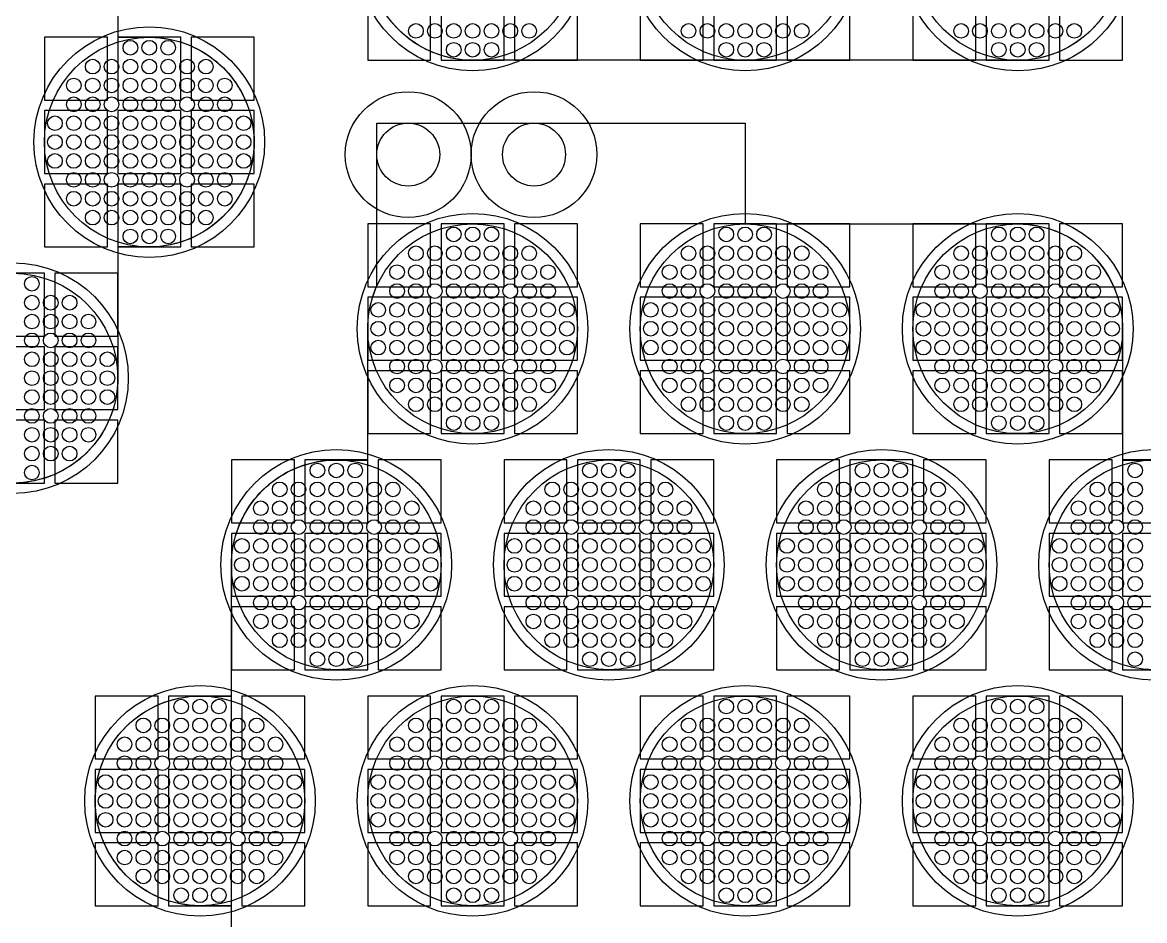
# Model space of a CAD drawing. Extents: x -49 to 54, y -38 to 38.
# Drawn here: x 31.93 to 37.28, y -24.13 to -19.85 of the extents above; entities that cross this region are included whole.
import ezdxf

# ---------------------------------------------------------------- set-up
doc = ezdxf.new("R2010")
doc.units = 0
for name, color, linetype in [('ADHESIVE_VIA_OPENINGS', 30, 'CONTINUOUS'), ('BACK_LAYER', 5, 'CONTINUOUS'), ('COND_LAYER_LOWER_ELECTRODE', 6, 'CONTINUOUS'), ('CONDUCTIVE_LAYER_BACK_LAYER', 2, 'CONTINUOUS'), ('EMITTER', 3, 'CONTINUOUS'), ('LOWER_ELECTRODE', 1, 'CONTINUOUS'), ('SUBSTRATE_VIA', 4, 'CONTINUOUS')]:
    doc.layers.add(name, color=color, linetype=linetype)

msp = doc.modelspace()

# ---------------------------------------------------------------- linework, layer by layer
at = {"layer": 'ADHESIVE_VIA_OPENINGS'}
for centre in [(33.7652, -20.4819), (34.3652, -20.4819)]:
    msp.add_circle(centre, 0.3, dxfattribs=at)
at = {"layer": 'BACK_LAYER'}
for points in [[(33.5721, -20.0319), (33.8721, -20.0319), (33.8721, -19.7319), (33.5721, -19.7319)], [(33.9221, -20.0319), (34.2221, -20.0319), (34.2221, -19.7319), (33.9221, -19.7319)], [(34.2721, -20.0319), (34.5721, -20.0319), (34.5721, -19.7319), (34.2721, -19.7319)], [(34.8721, -20.0319), (35.1721, -20.0319), (35.1721, -19.7319), (34.8721, -19.7319)], [(35.2221, -20.0319), (35.5221, -20.0319), (35.5221, -19.7319), (35.2221, -19.7319)], [(35.5721, -20.0319), (35.8721, -20.0319), (35.8721, -19.7319), (35.5721, -19.7319)], [(36.1721, -20.0319), (36.4721, -20.0319), (36.4721, -19.7319), (36.1721, -19.7319)], [(36.5221, -20.0319), (36.8221, -20.0319), (36.8221, -19.7319), (36.5221, -19.7319)], [(36.8721, -20.0319), (37.1721, -20.0319), (37.1721, -19.7319), (36.8721, -19.7319)], [(32.0302, -20.2221), (32.3302, -20.2221), (32.3302, -19.9221), (32.0302, -19.9221)], [(32.3802, -20.2221), (32.6802, -20.2221), (32.6802, -19.9221), (32.3802, -19.9221)], [(32.7302, -20.2221), (33.0302, -20.2221), (33.0302, -19.9221), (32.7302, -19.9221)], [(32.0302, -20.5721), (32.3302, -20.5721), (32.3302, -20.2721), (32.0302, -20.2721)], [(32.3802, -20.5721), (32.6802, -20.5721), (32.6802, -20.2721), (32.3802, -20.2721)], [(32.7302, -20.5721), (33.0302, -20.5721), (33.0302, -20.2721), (32.7302, -20.2721)], [(32.0302, -20.9221), (32.3302, -20.9221), (32.3302, -20.6221), (32.0302, -20.6221)], [(32.3802, -20.9221), (32.6802, -20.9221), (32.6802, -20.6221), (32.3802, -20.6221)], [(32.7302, -20.9221), (33.0302, -20.9221), (33.0302, -20.6221), (32.7302, -20.6221)], [(33.5721, -21.1123), (33.8721, -21.1123), (33.8721, -20.8123), (33.5721, -20.8123)], [(33.9221, -21.1123), (34.2221, -21.1123), (34.2221, -20.8123), (33.9221, -20.8123)], [(34.2721, -21.1123), (34.5721, -21.1123), (34.5721, -20.8123), (34.2721, -20.8123)], [(34.8721, -21.1123), (35.1721, -21.1123), (35.1721, -20.8123), (34.8721, -20.8123)], [(35.2221, -21.1123), (35.5221, -21.1123), (35.5221, -20.8123), (35.2221, -20.8123)], [(35.5721, -21.1123), (35.8721, -21.1123), (35.8721, -20.8123), (35.5721, -20.8123)], [(36.1721, -21.1123), (36.4721, -21.1123), (36.4721, -20.8123), (36.1721, -20.8123)], [(36.5221, -21.1123), (36.8221, -21.1123), (36.8221, -20.8123), (36.5221, -20.8123)], [(36.8721, -21.1123), (37.1721, -21.1123), (37.1721, -20.8123), (36.8721, -20.8123)], [(31.7302, -21.3479), (32.0302, -21.3479), (32.0302, -21.0479), (31.7302, -21.0479)], [(32.0802, -21.3479), (32.3802, -21.3479), (32.3802, -21.0479), (32.0802, -21.0479)], [(33.5721, -21.4623), (33.8721, -21.4623), (33.8721, -21.1623), (33.5721, -21.1623)], [(33.9221, -21.4623), (34.2221, -21.4623), (34.2221, -21.1623), (33.9221, -21.1623)], [(34.2721, -21.4623), (34.5721, -21.4623), (34.5721, -21.1623), (34.2721, -21.1623)], [(34.8721, -21.4623), (35.1721, -21.4623), (35.1721, -21.1623), (34.8721, -21.1623)], [(35.2221, -21.4623), (35.5221, -21.4623), (35.5221, -21.1623), (35.2221, -21.1623)], [(35.5721, -21.4623), (35.8721, -21.4623), (35.8721, -21.1623), (35.5721, -21.1623)], [(36.1721, -21.4623), (36.4721, -21.4623), (36.4721, -21.1623), (36.1721, -21.1623)], [(36.5221, -21.4623), (36.8221, -21.4623), (36.8221, -21.1623), (36.5221, -21.1623)], [(36.8721, -21.4623), (37.1721, -21.4623), (37.1721, -21.1623), (36.8721, -21.1623)], [(31.7302, -21.6979), (32.0302, -21.6979), (32.0302, -21.3979), (31.7302, -21.3979)], [(32.0802, -21.6979), (32.3802, -21.6979), (32.3802, -21.3979), (32.0802, -21.3979)], [(33.5721, -21.8123), (33.8721, -21.8123), (33.8721, -21.5123), (33.5721, -21.5123)], [(33.9221, -21.8123), (34.2221, -21.8123), (34.2221, -21.5123), (33.9221, -21.5123)], [(34.2721, -21.8123), (34.5721, -21.8123), (34.5721, -21.5123), (34.2721, -21.5123)], [(34.8721, -21.8123), (35.1721, -21.8123), (35.1721, -21.5123), (34.8721, -21.5123)], [(35.2221, -21.8123), (35.5221, -21.8123), (35.5221, -21.5123), (35.2221, -21.5123)], [(35.5721, -21.8123), (35.8721, -21.8123), (35.8721, -21.5123), (35.5721, -21.5123)], [(36.1721, -21.8123), (36.4721, -21.8123), (36.4721, -21.5123), (36.1721, -21.5123)], [(36.5221, -21.8123), (36.8221, -21.8123), (36.8221, -21.5123), (36.5221, -21.5123)], [(36.8721, -21.8123), (37.1721, -21.8123), (37.1721, -21.5123), (36.8721, -21.5123)], [(31.7302, -22.0479), (32.0302, -22.0479), (32.0302, -21.7479), (31.7302, -21.7479)], [(32.0802, -22.0479), (32.3802, -22.0479), (32.3802, -21.7479), (32.0802, -21.7479)], [(32.9221, -22.2381), (33.2221, -22.2381), (33.2221, -21.9381), (32.9221, -21.9381)], [(33.2721, -22.2381), (33.5721, -22.2381), (33.5721, -21.9381), (33.2721, -21.9381)], [(33.6221, -22.2381), (33.9221, -22.2381), (33.9221, -21.9381), (33.6221, -21.9381)], [(34.2221, -22.2381), (34.5221, -22.2381), (34.5221, -21.9381), (34.2221, -21.9381)], [(34.5721, -22.2381), (34.8721, -22.2381), (34.8721, -21.9381), (34.5721, -21.9381)], [(34.9221, -22.2381), (35.2221, -22.2381), (35.2221, -21.9381), (34.9221, -21.9381)], [(35.5221, -22.2381), (35.8221, -22.2381), (35.8221, -21.9381), (35.5221, -21.9381)], [(35.8721, -22.2381), (36.1721, -22.2381), (36.1721, -21.9381), (35.8721, -21.9381)], [(36.2221, -22.2381), (36.5221, -22.2381), (36.5221, -21.9381), (36.2221, -21.9381)], [(36.8221, -22.2381), (37.1221, -22.2381), (37.1221, -21.9381), (36.8221, -21.9381)], [(37.1721, -22.2381), (37.4721, -22.2381), (37.4721, -21.9381), (37.1721, -21.9381)], [(32.9221, -22.5881), (33.2221, -22.5881), (33.2221, -22.2881), (32.9221, -22.2881)], [(33.2721, -22.5881), (33.5721, -22.5881), (33.5721, -22.2881), (33.2721, -22.2881)], [(33.6221, -22.5881), (33.9221, -22.5881), (33.9221, -22.2881), (33.6221, -22.2881)], [(34.2221, -22.5881), (34.5221, -22.5881), (34.5221, -22.2881), (34.2221, -22.2881)], [(34.5721, -22.5881), (34.8721, -22.5881), (34.8721, -22.2881), (34.5721, -22.2881)], [(34.9221, -22.5881), (35.2221, -22.5881), (35.2221, -22.2881), (34.9221, -22.2881)], [(35.5221, -22.5881), (35.8221, -22.5881), (35.8221, -22.2881), (35.5221, -22.2881)], [(35.8721, -22.5881), (36.1721, -22.5881), (36.1721, -22.2881), (35.8721, -22.2881)], [(36.2221, -22.5881), (36.5221, -22.5881), (36.5221, -22.2881), (36.2221, -22.2881)], [(36.8221, -22.5881), (37.1221, -22.5881), (37.1221, -22.2881), (36.8221, -22.2881)], [(37.1721, -22.5881), (37.4721, -22.5881), (37.4721, -22.2881), (37.1721, -22.2881)], [(32.9221, -22.9381), (33.2221, -22.9381), (33.2221, -22.6381), (32.9221, -22.6381)], [(33.2721, -22.9381), (33.5721, -22.9381), (33.5721, -22.6381), (33.2721, -22.6381)], [(33.6221, -22.9381), (33.9221, -22.9381), (33.9221, -22.6381), (33.6221, -22.6381)], [(34.2221, -22.9381), (34.5221, -22.9381), (34.5221, -22.6381), (34.2221, -22.6381)], [(34.5721, -22.9381), (34.8721, -22.9381), (34.8721, -22.6381), (34.5721, -22.6381)], [(34.9221, -22.9381), (35.2221, -22.9381), (35.2221, -22.6381), (34.9221, -22.6381)], [(35.5221, -22.9381), (35.8221, -22.9381), (35.8221, -22.6381), (35.5221, -22.6381)], [(35.8721, -22.9381), (36.1721, -22.9381), (36.1721, -22.6381), (35.8721, -22.6381)], [(36.2221, -22.9381), (36.5221, -22.9381), (36.5221, -22.6381), (36.2221, -22.6381)], [(36.8221, -22.9381), (37.1221, -22.9381), (37.1221, -22.6381), (36.8221, -22.6381)], [(37.1721, -22.9381), (37.4721, -22.9381), (37.4721, -22.6381), (37.1721, -22.6381)], [(32.2721, -23.3639), (32.5721, -23.3639), (32.5721, -23.0639), (32.2721, -23.0639)], [(32.6221, -23.3639), (32.9221, -23.3639), (32.9221, -23.0639), (32.6221, -23.0639)], [(32.9721, -23.3639), (33.2721, -23.3639), (33.2721, -23.0639), (32.9721, -23.0639)], [(33.5721, -23.3639), (33.8721, -23.3639), (33.8721, -23.0639), (33.5721, -23.0639)], [(33.9221, -23.3639), (34.2221, -23.3639), (34.2221, -23.0639), (33.9221, -23.0639)], [(34.2721, -23.3639), (34.5721, -23.3639), (34.5721, -23.0639), (34.2721, -23.0639)], [(34.8721, -23.3639), (35.1721, -23.3639), (35.1721, -23.0639), (34.8721, -23.0639)], [(35.2221, -23.3639), (35.5221, -23.3639), (35.5221, -23.0639), (35.2221, -23.0639)], [(35.5721, -23.3639), (35.8721, -23.3639), (35.8721, -23.0639), (35.5721, -23.0639)], [(36.1721, -23.3639), (36.4721, -23.3639), (36.4721, -23.0639), (36.1721, -23.0639)], [(36.5221, -23.3639), (36.8221, -23.3639), (36.8221, -23.0639), (36.5221, -23.0639)], [(36.8721, -23.3639), (37.1721, -23.3639), (37.1721, -23.0639), (36.8721, -23.0639)], [(32.2721, -23.7139), (32.5721, -23.7139), (32.5721, -23.4139), (32.2721, -23.4139)], [(32.6221, -23.7139), (32.9221, -23.7139), (32.9221, -23.4139), (32.6221, -23.4139)], [(32.9721, -23.7139), (33.2721, -23.7139), (33.2721, -23.4139), (32.9721, -23.4139)], [(33.5721, -23.7139), (33.8721, -23.7139), (33.8721, -23.4139), (33.5721, -23.4139)], [(33.9221, -23.7139), (34.2221, -23.7139), (34.2221, -23.4139), (33.9221, -23.4139)], [(34.2721, -23.7139), (34.5721, -23.7139), (34.5721, -23.4139), (34.2721, -23.4139)], [(34.8721, -23.7139), (35.1721, -23.7139), (35.1721, -23.4139), (34.8721, -23.4139)], [(35.2221, -23.7139), (35.5221, -23.7139), (35.5221, -23.4139), (35.2221, -23.4139)], [(35.5721, -23.7139), (35.8721, -23.7139), (35.8721, -23.4139), (35.5721, -23.4139)], [(36.1721, -23.7139), (36.4721, -23.7139), (36.4721, -23.4139), (36.1721, -23.4139)], [(36.5221, -23.7139), (36.8221, -23.7139), (36.8221, -23.4139), (36.5221, -23.4139)], [(36.8721, -23.7139), (37.1721, -23.7139), (37.1721, -23.4139), (36.8721, -23.4139)], [(32.2721, -24.0639), (32.5721, -24.0639), (32.5721, -23.7639), (32.2721, -23.7639)], [(32.6221, -24.0639), (32.9221, -24.0639), (32.9221, -23.7639), (32.6221, -23.7639)], [(32.9721, -24.0639), (33.2721, -24.0639), (33.2721, -23.7639), (32.9721, -23.7639)], [(33.5721, -24.0639), (33.8721, -24.0639), (33.8721, -23.7639), (33.5721, -23.7639)], [(33.9221, -24.0639), (34.2221, -24.0639), (34.2221, -23.7639), (33.9221, -23.7639)], [(34.2721, -24.0639), (34.5721, -24.0639), (34.5721, -23.7639), (34.2721, -23.7639)], [(34.8721, -24.0639), (35.1721, -24.0639), (35.1721, -23.7639), (34.8721, -23.7639)], [(35.2221, -24.0639), (35.5221, -24.0639), (35.5221, -23.7639), (35.2221, -23.7639)], [(35.5721, -24.0639), (35.8721, -24.0639), (35.8721, -23.7639), (35.5721, -23.7639)], [(36.1721, -24.0639), (36.4721, -24.0639), (36.4721, -23.7639), (36.1721, -23.7639)], [(36.5221, -24.0639), (36.8221, -24.0639), (36.8221, -23.7639), (36.5221, -23.7639)], [(36.8721, -24.0639), (37.1721, -24.0639), (37.1721, -23.7639), (36.8721, -23.7639)]]:
    msp.add_lwpolyline(points, close=True, dxfattribs=at)
at = {"layer": 'COND_LAYER_LOWER_ELECTRODE'}
for centre in [(34.0721, -19.5319), (35.3721, -19.5319), (36.6721, -19.5319), (32.5302, -20.4221), (34.0721, -21.3123), (35.3721, -21.3123), (36.6721, -21.3123), (31.8802, -21.5479), (33.4221, -22.4381), (34.7221, -22.4381), (36.0221, -22.4381), (37.3221, -22.4381), (32.7721, -23.5639), (34.0721, -23.5639), (35.3721, -23.5639), (36.6721, -23.5639)]:
    msp.add_circle(centre, 0.55, dxfattribs=at)
at = {"layer": 'CONDUCTIVE_LAYER_BACK_LAYER'}
for points in [[(32.3802, -19.2962), (32.3802, -19.9222), (32.5402, -19.9222), (32.56, -19.923), (32.5798, -19.9245), (32.5996, -19.9269), (32.6192, -19.9301), (32.6387, -19.934), (32.658, -19.9387), (32.6771, -19.9442), (32.696, -19.9504), (32.7147, -19.9573), (32.733, -19.965), (32.751, -19.9735), (32.7687, -19.9826), (32.7859, -19.9924), (32.8028, -20.0029), (32.8193, -20.0141), (32.8353, -20.0259), (32.8508, -20.0383), (32.8658, -20.0514), (32.8802, -20.065), (32.8942, -20.0792), (32.9075, -20.094), (32.9203, -20.1092), (32.9324, -20.125), (32.9439, -20.1412), (32.9547, -20.1579), (32.9649, -20.175), (32.9744, -20.1924), (32.9831, -20.2103), (32.9912, -20.2284), (32.9985, -20.2469), (33.0051, -20.2657), (33.011, -20.2847), (33.0161, -20.3039), (33.0204, -20.3233), (33.0239, -20.3429), (33.0267, -20.3626), (33.0286, -20.3824), (33.0298, -20.4022), (33.0302, -20.4221), (33.0298, -20.442), (33.0286, -20.4618), (33.0267, -20.4816), (33.0239, -20.5013), (33.0204, -20.5208), (33.0161, -20.5403), (33.011, -20.5595), (33.0051, -20.5785), (32.9985, -20.5972), (32.9912, -20.6157), (32.9831, -20.6339), (32.9744, -20.6517), (32.9649, -20.6692), (32.9547, -20.6863), (32.9439, -20.703), (32.9324, -20.7192), (32.9203, -20.7349), (32.9075, -20.7502), (32.8942, -20.7649), (32.8802, -20.7791), (32.8658, -20.7928), (32.8508, -20.8058), (32.8353, -20.8183), (32.8193, -20.8301), (32.8028, -20.8412), (32.7859, -20.8517), (32.7687, -20.8616), (32.751, -20.8707), (32.733, -20.8791), (32.7147, -20.8868), (32.696, -20.8938), (32.6771, -20.9), (32.658, -20.9055), (32.6387, -20.9102), (32.6192, -20.9141), (32.5996, -20.9172), (32.5798, -20.9196), (32.56, -20.9212), (32.5402, -20.922), (32.3802, -20.922), (32.3802, -21.5479), (32.3798, -21.5678), (32.3786, -21.5876), (32.3767, -21.6074), (32.3739, -21.6271), (32.3704, -21.6467), (32.3661, -21.6661), (32.361, -21.6853), (32.3551, -21.7043), (32.3485, -21.7231), (32.3412, -21.7415), (32.3331, -21.7597), (32.3244, -21.7776), (32.3149, -21.795), (32.3047, -21.8121), (32.2939, -21.8288), (32.2824, -21.845), (32.2703, -21.8608), (32.2575, -21.876), (32.2442, -21.8908), (32.2302, -21.905), (32.2158, -21.9186), (32.2008, -21.9316), (32.1853, -21.9441), (32.1693, -21.9559), (32.1528, -21.9671), (32.1359, -21.9776), (32.1187, -21.9874), (32.101, -21.9965), (32.083, -22.005), (32.0647, -22.0127), (32.046, -22.0196), (32.0271, -22.0258), (32.008, -22.0313), (31.9887, -22.036), (31.9692, -22.0399), (31.9496, -22.0431), (31.9298, -22.0454), (31.91, -22.047)], [(37.0621, -19.8447), (37.0494, -19.86), (37.036, -19.8747), (37.0221, -19.8889), (37.0076, -19.9026), (36.9926, -19.9156), (36.9771, -19.9281), (36.9611, -19.9399), (36.9447, -19.951), (36.9278, -19.9615), (36.9105, -19.9714), (36.8929, -19.9805), (36.8748, -19.9889), (36.8565, -19.9966), (36.8379, -20.0036), (36.819, -20.0098), (36.7999, -20.0153), (36.7806, -20.02), (36.7611, -20.0239), (36.7414, -20.0271), (36.7217, -20.0294), (36.7019, -20.031), (36.682, -20.0318), (34.0621, -20.0318), (34.0423, -20.031), (34.0225, -20.0294), (34.0027, -20.0271), (33.9831, -20.0239), (33.9636, -20.02), (33.9443, -20.0153), (33.9252, -20.0098), (33.9063, -20.0036), (33.8876, -19.9966), (33.8693, -19.9889), (33.8513, -19.9805), (33.8336, -19.9714), (33.8164, -19.9615), (33.7995, -19.951), (33.783, -19.9399), (33.767, -19.9281), (33.7515, -19.9156), (33.7365, -19.9026), (33.7221, -19.8889), (33.7081, -19.8747), (33.6948, -19.86), (33.6821, -19.8447)], [(32.9221, -24.6898), (32.9221, -24.0638), (32.7621, -24.0638), (32.7423, -24.063), (32.7225, -24.0615), (32.7027, -24.0591), (32.6831, -24.056), (32.6636, -24.052), (32.6443, -24.0473), (32.6252, -24.0419), (32.6063, -24.0356), (32.5876, -24.0287), (32.5693, -24.021), (32.5513, -24.0126), (32.5336, -24.0034), (32.5164, -23.9936), (32.4995, -23.9831), (32.483, -23.9719), (32.467, -23.9601), (32.4515, -23.9477), (32.4365, -23.9346), (32.4221, -23.921), (32.4081, -23.9068), (32.3948, -23.8921), (32.3821, -23.8768), (32.3699, -23.861), (32.3584, -23.8448), (32.3476, -23.8281), (32.3374, -23.8111), (32.3279, -23.7936), (32.3192, -23.7757), (32.3111, -23.7576), (32.3038, -23.7391), (32.2972, -23.7203), (32.2913, -23.7013), (32.2862, -23.6821), (32.2819, -23.6627), (32.2784, -23.6431), (32.2756, -23.6234), (32.2737, -23.6037), (32.2725, -23.5838), (32.2721, -23.5639), (32.2725, -23.5441), (32.2737, -23.5242), (32.2756, -23.5044), (32.2784, -23.4847), (32.2819, -23.4652), (32.2862, -23.4458), (32.2913, -23.4265), (32.2972, -23.4075), (32.3038, -23.3888), (32.3111, -23.3703), (32.3192, -23.3521), (32.3279, -23.3343), (32.3374, -23.3168), (32.3476, -23.2997), (32.3584, -23.2831), (32.3699, -23.2668), (32.3821, -23.2511), (32.3948, -23.2358), (32.4081, -23.2211), (32.4221, -23.2069), (32.4365, -23.1933), (32.4515, -23.1802), (32.467, -23.1678), (32.483, -23.156), (32.4995, -23.1448), (32.5164, -23.1343), (32.5336, -23.1245), (32.5513, -23.1153), (32.5693, -23.1069), (32.5876, -23.0992), (32.6063, -23.0922), (32.6252, -23.086), (32.6443, -23.0805), (32.6636, -23.0759), (32.6831, -23.0719), (32.7027, -23.0688), (32.7225, -23.0664), (32.7423, -23.0648), (32.7621, -23.064), (32.9221, -23.064), (32.9221, -22.4381), (32.9225, -22.4182), (32.9237, -22.3984), (32.9256, -22.3786), (32.9284, -22.3589), (32.9319, -22.3393), (32.9362, -22.3199), (32.9413, -22.3007), (32.9472, -22.2817), (32.9538, -22.2629), (32.9611, -22.2445), (32.9692, -22.2263), (32.9779, -22.2085), (32.9874, -22.191), (32.9976, -22.1739), (33.0084, -22.1572), (33.0199, -22.141), (33.0321, -22.1253), (33.0448, -22.11), (33.0581, -22.0953), (33.0721, -22.0811), (33.0865, -22.0674), (33.1015, -22.0544), (33.117, -22.0419), (33.133, -22.0301), (33.1495, -22.019), (33.1664, -22.0084), (33.1836, -21.9986), (33.2013, -21.9895), (33.2193, -21.9811), (33.2376, -21.9734), (33.2563, -21.9664), (33.2752, -21.9602), (33.2943, -21.9547), (33.3136, -21.95), (33.3331, -21.9461), (33.3527, -21.9429), (33.3725, -21.9406), (33.3923, -21.939), (33.4121, -21.9382), (33.5721, -21.9382), (33.5721, -21.3123), (33.5725, -21.2924), (33.5737, -21.2725), (33.5756, -21.2528), (33.5784, -21.2331), (33.5819, -21.2135), (33.5862, -21.1941), (33.5913, -21.1749), (33.5972, -21.1559), (33.6038, -21.1371), (33.6111, -21.1186), (33.6152, -21.1095), (33.6152, -20.3319), (35.3721, -20.3319), (35.3721, -20.8124), (36.682, -20.8124), (36.7019, -20.8132), (36.7217, -20.8147), (36.7414, -20.8171), (36.7611, -20.8203), (36.7806, -20.8242), (36.7999, -20.8289), (36.819, -20.8343), (36.8379, -20.8406), (36.8565, -20.8475), (36.8748, -20.8552), (36.8929, -20.8637), (36.9105, -20.8728), (36.9278, -20.8826), (36.9447, -20.8931), (36.9611, -20.9043), (36.9771, -20.9161), (36.9926, -20.9285), (37.0076, -20.9416), (37.0221, -20.9552), (37.036, -20.9694), (37.0494, -20.9842), (37.0621, -20.9994), (37.0742, -21.0152), (37.0857, -21.0314), (37.0966, -21.0481), (37.1067, -21.0651), (37.1162, -21.0826), (37.125, -21.1005), (37.1331, -21.1186), (37.1404, -21.1371), (37.147, -21.1559), (37.1528, -21.1749), (37.1579, -21.1941), (37.1622, -21.2135), (37.1658, -21.2331), (37.1685, -21.2528), (37.1705, -21.2725), (37.1717, -21.2924), (37.1721, -21.3123), (37.1721, -21.9382), (37.332, -21.9382)]]:
    msp.add_lwpolyline(points, dxfattribs=at)
at = {"layer": 'EMITTER'}
for centre in [(34.0721, -19.5319), (35.3721, -19.5319), (36.6721, -19.5319), (32.5302, -20.4221), (34.0721, -21.3123), (35.3721, -21.3123), (36.6721, -21.3123), (31.8802, -21.5479), (33.4221, -22.4381), (34.7221, -22.4381), (36.0221, -22.4381), (37.3221, -22.4381), (32.7721, -23.5639), (34.0721, -23.5639), (35.3721, -23.5639), (36.6721, -23.5639)]:
    msp.add_circle(centre, 0.5, dxfattribs=at)
at = {"layer": 'LOWER_ELECTRODE'}
for centre in [(33.8021, -19.8919), (33.8921, -19.8919), (33.9821, -19.8919), (34.0721, -19.8919), (34.1621, -19.8919), (34.2521, -19.8919), (34.3421, -19.8919), (35.1021, -19.8919), (35.1921, -19.8919), (35.2821, -19.8919), (35.3721, -19.8919), (35.4621, -19.8919), (35.5521, -19.8919), (35.6421, -19.8919), (36.4021, -19.8919), (36.4921, -19.8919), (36.5821, -19.8919), (36.6721, -19.8919), (36.7621, -19.8919), (36.8521, -19.8919), (36.9421, -19.8919), (32.4402, -19.9721), (32.5302, -19.9721), (32.6202, -19.9721), (33.9821, -19.9819), (34.0721, -19.9819), (34.1621, -19.9819), (35.2821, -19.9819), (35.3721, -19.9819), (35.4621, -19.9819), (36.5821, -19.9819), (36.6721, -19.9819), (36.7621, -19.9819), (32.2602, -20.0621), (32.3502, -20.0621), (32.4402, -20.0621), (32.5302, -20.0621), (32.6202, -20.0621), (32.7102, -20.0621), (32.8002, -20.0621), (32.1702, -20.1521), (32.2602, -20.1521), (32.3502, -20.1521), (32.4402, -20.1521), (32.5302, -20.1521), (32.6202, -20.1521), (32.7102, -20.1521), (32.8002, -20.1521), (32.8902, -20.1521), (32.1702, -20.2421), (32.2602, -20.2421), (32.3502, -20.2421), (32.4402, -20.2421), (32.5302, -20.2421), (32.6202, -20.2421), (32.7102, -20.2421), (32.8002, -20.2421), (32.8902, -20.2421), (32.0802, -20.3321), (32.1702, -20.3321), (32.2602, -20.3321), (32.3502, -20.3321), (32.4402, -20.3321), (32.5302, -20.3321), (32.6202, -20.3321), (32.7102, -20.3321), (32.8002, -20.3321), (32.8902, -20.3321), (32.9802, -20.3321), (32.0802, -20.4221), (32.1702, -20.4221), (32.2602, -20.4221), (32.3502, -20.4221), (32.4402, -20.4221), (32.5302, -20.4221), (32.6202, -20.4221), (32.7102, -20.4221), (32.8002, -20.4221), (32.8902, -20.4221), (32.9802, -20.4221), (32.0802, -20.5121), (32.1702, -20.5121), (32.2602, -20.5121), (32.3502, -20.5121), (32.4402, -20.5121), (32.5302, -20.5121), (32.6202, -20.5121), (32.7102, -20.5121), (32.8002, -20.5121), (32.8902, -20.5121), (32.9802, -20.5121), (32.1702, -20.6021), (32.2602, -20.6021), (32.3502, -20.6021), (32.4402, -20.6021), (32.5302, -20.6021), (32.6202, -20.6021), (32.7102, -20.6021), (32.8002, -20.6021), (32.8902, -20.6021), (32.1702, -20.6921), (32.2602, -20.6921), (32.3502, -20.6921), (32.4402, -20.6921), (32.5302, -20.6921), (32.6202, -20.6921), (32.7102, -20.6921), (32.8002, -20.6921), (32.8902, -20.6921), (32.2602, -20.7821), (32.3502, -20.7821), (32.4402, -20.7821), (32.5302, -20.7821), (32.6202, -20.7821), (32.7102, -20.7821), (32.8002, -20.7821), (32.4402, -20.8721), (32.5302, -20.8721), (32.6202, -20.8721), (33.9821, -20.8623), (34.0721, -20.8623), (34.1621, -20.8623), (35.2821, -20.8623), (35.3721, -20.8623), (35.4621, -20.8623), (36.5821, -20.8623), (36.6721, -20.8623), (36.7621, -20.8623), (33.8021, -20.9523), (33.8921, -20.9523), (33.9821, -20.9523), (34.0721, -20.9523), (34.1621, -20.9523), (34.2521, -20.9523), (34.3421, -20.9523), (35.1021, -20.9523), (35.1921, -20.9523), (35.2821, -20.9523), (35.3721, -20.9523), (35.4621, -20.9523), (35.5521, -20.9523), (35.6421, -20.9523), (36.4021, -20.9523), (36.4921, -20.9523), (36.5821, -20.9523), (36.6721, -20.9523), (36.7621, -20.9523), (36.8521, -20.9523), (36.9421, -20.9523), (33.7121, -21.0423), (33.8021, -21.0423), (33.8921, -21.0423), (33.9821, -21.0423), (34.0721, -21.0423), (34.1621, -21.0423), (34.2521, -21.0423), (34.3421, -21.0423), (34.4321, -21.0423), (35.0121, -21.0423), (35.1021, -21.0423), (35.1921, -21.0423), (35.2821, -21.0423), (35.3721, -21.0423), (35.4621, -21.0423), (35.5521, -21.0423), (35.6421, -21.0423), (35.7321, -21.0423), (36.3121, -21.0423), (36.4021, -21.0423), (36.4921, -21.0423), (36.5821, -21.0423), (36.6721, -21.0423), (36.7621, -21.0423), (36.8521, -21.0423), (36.9421, -21.0423), (37.0321, -21.0423), (31.9702, -21.0979), (33.7121, -21.1323), (33.8021, -21.1323), (33.8921, -21.1323), (33.9821, -21.1323), (34.0721, -21.1323), (34.1621, -21.1323), (34.2521, -21.1323), (34.3421, -21.1323), (34.4321, -21.1323), (35.0121, -21.1323), (35.1021, -21.1323), (35.1921, -21.1323), (35.2821, -21.1323), (35.3721, -21.1323), (35.4621, -21.1323), (35.5521, -21.1323), (35.6421, -21.1323), (35.7321, -21.1323), (36.3121, -21.1323), (36.4021, -21.1323), (36.4921, -21.1323), (36.5821, -21.1323), (36.6721, -21.1323), (36.7621, -21.1323), (36.8521, -21.1323), (36.9421, -21.1323), (37.0321, -21.1323), (31.9702, -21.1879), (32.0602, -21.1879), (32.1502, -21.1879), (33.6221, -21.2223), (33.7121, -21.2223), (33.8021, -21.2223), (33.8921, -21.2223), (33.9821, -21.2223), (34.0721, -21.2223), (34.1621, -21.2223), (34.2521, -21.2223), (34.3421, -21.2223), (34.4321, -21.2223), (34.5221, -21.2223), (34.9221, -21.2223), (35.0121, -21.2223), (35.1021, -21.2223), (35.1921, -21.2223), (35.2821, -21.2223), (35.3721, -21.2223), (35.4621, -21.2223), (35.5521, -21.2223), (35.6421, -21.2223), (35.7321, -21.2223), (35.8221, -21.2223), (36.2221, -21.2223), (36.3121, -21.2223), (36.4021, -21.2223), (36.4921, -21.2223), (36.5821, -21.2223), (36.6721, -21.2223), (36.7621, -21.2223), (36.8521, -21.2223), (36.9421, -21.2223), (37.0321, -21.2223), (37.1221, -21.2223), (31.9702, -21.2779), (32.0602, -21.2779), (32.1502, -21.2779), (32.2402, -21.2779), (33.6221, -21.3123), (33.7121, -21.3123), (33.8021, -21.3123), (33.8921, -21.3123), (33.9821, -21.3123), (34.0721, -21.3123), (34.1621, -21.3123), (34.2521, -21.3123), (34.3421, -21.3123), (34.4321, -21.3123), (34.5221, -21.3123), (34.9221, -21.3123), (35.0121, -21.3123), (35.1021, -21.3123), (35.1921, -21.3123), (35.2821, -21.3123), (35.3721, -21.3123), (35.4621, -21.3123), (35.5521, -21.3123), (35.6421, -21.3123), (35.7321, -21.3123), (35.8221, -21.3123), (36.2221, -21.3123), (36.3121, -21.3123), (36.4021, -21.3123), (36.4921, -21.3123), (36.5821, -21.3123), (36.6721, -21.3123), (36.7621, -21.3123), (36.8521, -21.3123), (36.9421, -21.3123), (37.0321, -21.3123), (37.1221, -21.3123), (31.9702, -21.3679), (32.0602, -21.3679), (32.1502, -21.3679), (32.2402, -21.3679), (33.6221, -21.4023), (33.7121, -21.4023), (33.8021, -21.4023), (33.8921, -21.4023), (33.9821, -21.4023), (34.0721, -21.4023), (34.1621, -21.4023), (34.2521, -21.4023), (34.3421, -21.4023), (34.4321, -21.4023), (34.5221, -21.4023), (34.9221, -21.4023), (35.0121, -21.4023), (35.1021, -21.4023), (35.1921, -21.4023), (35.2821, -21.4023), (35.3721, -21.4023), (35.4621, -21.4023), (35.5521, -21.4023), (35.6421, -21.4023), (35.7321, -21.4023), (35.8221, -21.4023), (36.2221, -21.4023), (36.3121, -21.4023), (36.4021, -21.4023), (36.4921, -21.4023), (36.5821, -21.4023), (36.6721, -21.4023), (36.7621, -21.4023), (36.8521, -21.4023), (36.9421, -21.4023), (37.0321, -21.4023), (37.1221, -21.4023), (31.9702, -21.4579), (32.0602, -21.4579), (32.1502, -21.4579), (32.2402, -21.4579), (32.3302, -21.4579), (33.7121, -21.4923), (33.8021, -21.4923), (33.8921, -21.4923), (33.9821, -21.4923), (34.0721, -21.4923), (34.1621, -21.4923), (34.2521, -21.4923), (34.3421, -21.4923), (34.4321, -21.4923), (35.0121, -21.4923), (35.1021, -21.4923), (35.1921, -21.4923), (35.2821, -21.4923), (35.3721, -21.4923), (35.4621, -21.4923), (35.5521, -21.4923), (35.6421, -21.4923), (35.7321, -21.4923), (36.3121, -21.4923), (36.4021, -21.4923), (36.4921, -21.4923), (36.5821, -21.4923), (36.6721, -21.4923), (36.7621, -21.4923), (36.8521, -21.4923), (36.9421, -21.4923), (37.0321, -21.4923), (31.9702, -21.5479), (32.0602, -21.5479), (32.1502, -21.5479), (32.2402, -21.5479), (32.3302, -21.5479), (33.7121, -21.5823), (33.8021, -21.5823), (33.8921, -21.5823), (33.9821, -21.5823), (34.0721, -21.5823), (34.1621, -21.5823), (34.2521, -21.5823), (34.3421, -21.5823), (34.4321, -21.5823), (35.0121, -21.5823), (35.1021, -21.5823), (35.1921, -21.5823), (35.2821, -21.5823), (35.3721, -21.5823), (35.4621, -21.5823), (35.5521, -21.5823), (35.6421, -21.5823), (35.7321, -21.5823), (36.3121, -21.5823), (36.4021, -21.5823), (36.4921, -21.5823), (36.5821, -21.5823), (36.6721, -21.5823), (36.7621, -21.5823), (36.8521, -21.5823), (36.9421, -21.5823), (37.0321, -21.5823), (31.9702, -21.6379), (32.0602, -21.6379), (32.1502, -21.6379), (32.2402, -21.6379), (32.3302, -21.6379), (33.8021, -21.6723), (33.8921, -21.6723), (33.9821, -21.6723), (34.0721, -21.6723), (34.1621, -21.6723), (34.2521, -21.6723), (34.3421, -21.6723), (35.1021, -21.6723), (35.1921, -21.6723), (35.2821, -21.6723), (35.3721, -21.6723), (35.4621, -21.6723), (35.5521, -21.6723), (35.6421, -21.6723), (36.4021, -21.6723), (36.4921, -21.6723), (36.5821, -21.6723), (36.6721, -21.6723), (36.7621, -21.6723), (36.8521, -21.6723), (36.9421, -21.6723), (31.9702, -21.7279), (32.0602, -21.7279), (32.1502, -21.7279), (32.2402, -21.7279), (33.9821, -21.7623), (34.0721, -21.7623), (34.1621, -21.7623), (35.2821, -21.7623), (35.3721, -21.7623), (35.4621, -21.7623), (36.5821, -21.7623), (36.6721, -21.7623), (36.7621, -21.7623), (31.9702, -21.8179), (32.0602, -21.8179), (32.1502, -21.8179), (32.2402, -21.8179), (31.9702, -21.9079), (32.0602, -21.9079), (32.1502, -21.9079), (31.9702, -21.9979), (33.3321, -21.9881), (33.4221, -21.9881), (33.5121, -21.9881), (34.6321, -21.9881), (34.7221, -21.9881), (34.8121, -21.9881), (35.9321, -21.9881), (36.0221, -21.9881), (36.1121, -21.9881), (37.2321, -21.9881), (33.1521, -22.0781), (33.2421, -22.0781), (33.3321, -22.0781), (33.4221, -22.0781), (33.5121, -22.0781), (33.6021, -22.0781), (33.6921, -22.0781), (34.4521, -22.0781), (34.5421, -22.0781), (34.6321, -22.0781), (34.7221, -22.0781), (34.8121, -22.0781), (34.9021, -22.0781), (34.9921, -22.0781), (35.7521, -22.0781), (35.8421, -22.0781), (35.9321, -22.0781), (36.0221, -22.0781), (36.1121, -22.0781), (36.2021, -22.0781), (36.2921, -22.0781), (37.0521, -22.0781), (37.1421, -22.0781), (37.2321, -22.0781), (33.0621, -22.1681), (33.1521, -22.1681), (33.2421, -22.1681), (33.3321, -22.1681), (33.4221, -22.1681), (33.5121, -22.1681), (33.6021, -22.1681), (33.6921, -22.1681), (33.7821, -22.1681), (34.3621, -22.1681), (34.4521, -22.1681), (34.5421, -22.1681), (34.6321, -22.1681), (34.7221, -22.1681), (34.8121, -22.1681), (34.9021, -22.1681), (34.9921, -22.1681), (35.0821, -22.1681), (35.6621, -22.1681), (35.7521, -22.1681), (35.8421, -22.1681), (35.9321, -22.1681), (36.0221, -22.1681), (36.1121, -22.1681), (36.2021, -22.1681), (36.2921, -22.1681), (36.3821, -22.1681), (36.9621, -22.1681), (37.0521, -22.1681), (37.1421, -22.1681), (37.2321, -22.1681), (33.0621, -22.2581), (33.1521, -22.2581), (33.2421, -22.2581), (33.3321, -22.2581), (33.4221, -22.2581), (33.5121, -22.2581), (33.6021, -22.2581), (33.6921, -22.2581), (33.7821, -22.2581), (34.3621, -22.2581), (34.4521, -22.2581), (34.5421, -22.2581), (34.6321, -22.2581), (34.7221, -22.2581), (34.8121, -22.2581), (34.9021, -22.2581), (34.9921, -22.2581), (35.0821, -22.2581), (35.6621, -22.2581), (35.7521, -22.2581), (35.8421, -22.2581), (35.9321, -22.2581), (36.0221, -22.2581), (36.1121, -22.2581), (36.2021, -22.2581), (36.2921, -22.2581), (36.3821, -22.2581), (36.9621, -22.2581), (37.0521, -22.2581), (37.1421, -22.2581), (37.2321, -22.2581), (32.9721, -22.3481), (33.0621, -22.3481), (33.1521, -22.3481), (33.2421, -22.3481), (33.3321, -22.3481), (33.4221, -22.3481), (33.5121, -22.3481), (33.6021, -22.3481), (33.6921, -22.3481), (33.7821, -22.3481), (33.8721, -22.3481), (34.2721, -22.3481), (34.3621, -22.3481), (34.4521, -22.3481), (34.5421, -22.3481), (34.6321, -22.3481), (34.7221, -22.3481), (34.8121, -22.3481), (34.9021, -22.3481), (34.9921, -22.3481), (35.0821, -22.3481), (35.1721, -22.3481), (35.5721, -22.3481), (35.6621, -22.3481), (35.7521, -22.3481), (35.8421, -22.3481), (35.9321, -22.3481), (36.0221, -22.3481), (36.1121, -22.3481), (36.2021, -22.3481), (36.2921, -22.3481), (36.3821, -22.3481), (36.4721, -22.3481), (36.8721, -22.3481), (36.9621, -22.3481), (37.0521, -22.3481), (37.1421, -22.3481), (37.2321, -22.3481), (32.9721, -22.4381), (33.0621, -22.4381), (33.1521, -22.4381), (33.2421, -22.4381), (33.3321, -22.4381), (33.4221, -22.4381), (33.5121, -22.4381), (33.6021, -22.4381), (33.6921, -22.4381), (33.7821, -22.4381), (33.8721, -22.4381), (34.2721, -22.4381), (34.3621, -22.4381), (34.4521, -22.4381), (34.5421, -22.4381), (34.6321, -22.4381), (34.7221, -22.4381), (34.8121, -22.4381), (34.9021, -22.4381), (34.9921, -22.4381), (35.0821, -22.4381), (35.1721, -22.4381), (35.5721, -22.4381), (35.6621, -22.4381), (35.7521, -22.4381), (35.8421, -22.4381), (35.9321, -22.4381), (36.0221, -22.4381), (36.1121, -22.4381), (36.2021, -22.4381), (36.2921, -22.4381), (36.3821, -22.4381), (36.4721, -22.4381), (36.8721, -22.4381), (36.9621, -22.4381), (37.0521, -22.4381), (37.1421, -22.4381), (37.2321, -22.4381), (32.9721, -22.5281), (33.0621, -22.5281), (33.1521, -22.5281), (33.2421, -22.5281), (33.3321, -22.5281), (33.4221, -22.5281), (33.5121, -22.5281), (33.6021, -22.5281), (33.6921, -22.5281), (33.7821, -22.5281), (33.8721, -22.5281), (34.2721, -22.5281), (34.3621, -22.5281), (34.4521, -22.5281), (34.5421, -22.5281), (34.6321, -22.5281), (34.7221, -22.5281), (34.8121, -22.5281), (34.9021, -22.5281), (34.9921, -22.5281), (35.0821, -22.5281), (35.1721, -22.5281), (35.5721, -22.5281), (35.6621, -22.5281), (35.7521, -22.5281), (35.8421, -22.5281), (35.9321, -22.5281), (36.0221, -22.5281), (36.1121, -22.5281), (36.2021, -22.5281), (36.2921, -22.5281), (36.3821, -22.5281), (36.4721, -22.5281), (36.8721, -22.5281), (36.9621, -22.5281), (37.0521, -22.5281), (37.1421, -22.5281), (37.2321, -22.5281), (33.0621, -22.6181), (33.1521, -22.6181), (33.2421, -22.6181), (33.3321, -22.6181), (33.4221, -22.6181), (33.5121, -22.6181), (33.6021, -22.6181), (33.6921, -22.6181), (33.7821, -22.6181), (34.3621, -22.6181), (34.4521, -22.6181), (34.5421, -22.6181), (34.6321, -22.6181), (34.7221, -22.6181), (34.8121, -22.6181), (34.9021, -22.6181), (34.9921, -22.6181), (35.0821, -22.6181), (35.6621, -22.6181), (35.7521, -22.6181), (35.8421, -22.6181), (35.9321, -22.6181), (36.0221, -22.6181), (36.1121, -22.6181), (36.2021, -22.6181), (36.2921, -22.6181), (36.3821, -22.6181), (36.9621, -22.6181), (37.0521, -22.6181), (37.1421, -22.6181), (37.2321, -22.6181), (33.0621, -22.7081), (33.1521, -22.7081), (33.2421, -22.7081), (33.3321, -22.7081), (33.4221, -22.7081), (33.5121, -22.7081), (33.6021, -22.7081), (33.6921, -22.7081), (33.7821, -22.7081), (34.3621, -22.7081), (34.4521, -22.7081), (34.5421, -22.7081), (34.6321, -22.7081), (34.7221, -22.7081), (34.8121, -22.7081), (34.9021, -22.7081), (34.9921, -22.7081), (35.0821, -22.7081), (35.6621, -22.7081), (35.7521, -22.7081), (35.8421, -22.7081), (35.9321, -22.7081), (36.0221, -22.7081), (36.1121, -22.7081), (36.2021, -22.7081), (36.2921, -22.7081), (36.3821, -22.7081), (36.9621, -22.7081), (37.0521, -22.7081), (37.1421, -22.7081), (37.2321, -22.7081), (33.1521, -22.7981), (33.2421, -22.7981), (33.3321, -22.7981), (33.4221, -22.7981), (33.5121, -22.7981), (33.6021, -22.7981), (33.6921, -22.7981), (34.4521, -22.7981), (34.5421, -22.7981), (34.6321, -22.7981), (34.7221, -22.7981), (34.8121, -22.7981), (34.9021, -22.7981), (34.9921, -22.7981), (35.7521, -22.7981), (35.8421, -22.7981), (35.9321, -22.7981), (36.0221, -22.7981), (36.1121, -22.7981), (36.2021, -22.7981), (36.2921, -22.7981), (37.0521, -22.7981), (37.1421, -22.7981), (37.2321, -22.7981), (33.3321, -22.8881), (33.4221, -22.8881), (33.5121, -22.8881), (34.6321, -22.8881), (34.7221, -22.8881), (34.8121, -22.8881), (35.9321, -22.8881), (36.0221, -22.8881), (36.1121, -22.8881), (37.2321, -22.8881), (32.6821, -23.1139), (32.7721, -23.1139), (32.8621, -23.1139), (33.9821, -23.1139), (34.0721, -23.1139), (34.1621, -23.1139), (35.2821, -23.1139), (35.3721, -23.1139), (35.4621, -23.1139), (36.5821, -23.1139), (36.6721, -23.1139), (36.7621, -23.1139), (32.5021, -23.2039), (32.5921, -23.2039), (32.6821, -23.2039), (32.7721, -23.2039), (32.8621, -23.2039), (32.9521, -23.2039), (33.0421, -23.2039), (33.8021, -23.2039), (33.8921, -23.2039), (33.9821, -23.2039), (34.0721, -23.2039), (34.1621, -23.2039), (34.2521, -23.2039), (34.3421, -23.2039), (35.1021, -23.2039), (35.1921, -23.2039), (35.2821, -23.2039), (35.3721, -23.2039), (35.4621, -23.2039), (35.5521, -23.2039), (35.6421, -23.2039), (36.4021, -23.2039), (36.4921, -23.2039), (36.5821, -23.2039), (36.6721, -23.2039), (36.7621, -23.2039), (36.8521, -23.2039), (36.9421, -23.2039), (32.4121, -23.2939), (32.5021, -23.2939), (32.5921, -23.2939), (32.6821, -23.2939), (32.7721, -23.2939), (32.8621, -23.2939), (32.9521, -23.2939), (33.0421, -23.2939), (33.1321, -23.2939), (33.7121, -23.2939), (33.8021, -23.2939), (33.8921, -23.2939), (33.9821, -23.2939), (34.0721, -23.2939), (34.1621, -23.2939), (34.2521, -23.2939), (34.3421, -23.2939), (34.4321, -23.2939), (35.0121, -23.2939), (35.1021, -23.2939), (35.1921, -23.2939), (35.2821, -23.2939), (35.3721, -23.2939), (35.4621, -23.2939), (35.5521, -23.2939), (35.6421, -23.2939), (35.7321, -23.2939), (36.3121, -23.2939), (36.4021, -23.2939), (36.4921, -23.2939), (36.5821, -23.2939), (36.6721, -23.2939), (36.7621, -23.2939), (36.8521, -23.2939), (36.9421, -23.2939), (37.0321, -23.2939), (32.4121, -23.3839), (32.5021, -23.3839), (32.5921, -23.3839), (32.6821, -23.3839), (32.7721, -23.3839), (32.8621, -23.3839), (32.9521, -23.3839), (33.0421, -23.3839), (33.1321, -23.3839), (33.7121, -23.3839), (33.8021, -23.3839), (33.8921, -23.3839), (33.9821, -23.3839), (34.0721, -23.3839), (34.1621, -23.3839), (34.2521, -23.3839), (34.3421, -23.3839), (34.4321, -23.3839), (35.0121, -23.3839), (35.1021, -23.3839), (35.1921, -23.3839), (35.2821, -23.3839), (35.3721, -23.3839), (35.4621, -23.3839), (35.5521, -23.3839), (35.6421, -23.3839), (35.7321, -23.3839), (36.3121, -23.3839), (36.4021, -23.3839), (36.4921, -23.3839), (36.5821, -23.3839), (36.6721, -23.3839), (36.7621, -23.3839), (36.8521, -23.3839), (36.9421, -23.3839), (37.0321, -23.3839), (32.3221, -23.4739), (32.4121, -23.4739), (32.5021, -23.4739), (32.5921, -23.4739), (32.6821, -23.4739), (32.7721, -23.4739), (32.8621, -23.4739), (32.9521, -23.4739), (33.0421, -23.4739), (33.1321, -23.4739), (33.2221, -23.4739), (33.6221, -23.4739), (33.7121, -23.4739), (33.8021, -23.4739), (33.8921, -23.4739), (33.9821, -23.4739), (34.0721, -23.4739), (34.1621, -23.4739), (34.2521, -23.4739), (34.3421, -23.4739), (34.4321, -23.4739), (34.5221, -23.4739), (34.9221, -23.4739), (35.0121, -23.4739), (35.1021, -23.4739), (35.1921, -23.4739), (35.2821, -23.4739), (35.3721, -23.4739), (35.4621, -23.4739), (35.5521, -23.4739), (35.6421, -23.4739), (35.7321, -23.4739), (35.8221, -23.4739), (36.2221, -23.4739), (36.3121, -23.4739), (36.4021, -23.4739), (36.4921, -23.4739), (36.5821, -23.4739), (36.6721, -23.4739), (36.7621, -23.4739), (36.8521, -23.4739), (36.9421, -23.4739), (37.0321, -23.4739), (37.1221, -23.4739), (32.3221, -23.5639), (32.4121, -23.5639), (32.5021, -23.5639), (32.5921, -23.5639), (32.6821, -23.5639), (32.7721, -23.5639), (32.8621, -23.5639), (32.9521, -23.5639), (33.0421, -23.5639), (33.1321, -23.5639), (33.2221, -23.5639), (33.6221, -23.5639), (33.7121, -23.5639), (33.8021, -23.5639), (33.8921, -23.5639), (33.9821, -23.5639), (34.0721, -23.5639), (34.1621, -23.5639), (34.2521, -23.5639), (34.3421, -23.5639), (34.4321, -23.5639), (34.5221, -23.5639), (34.9221, -23.5639), (35.0121, -23.5639), (35.1021, -23.5639), (35.1921, -23.5639), (35.2821, -23.5639), (35.3721, -23.5639), (35.4621, -23.5639), (35.5521, -23.5639), (35.6421, -23.5639), (35.7321, -23.5639), (35.8221, -23.5639), (36.2221, -23.5639), (36.3121, -23.5639), (36.4021, -23.5639), (36.4921, -23.5639), (36.5821, -23.5639), (36.6721, -23.5639), (36.7621, -23.5639), (36.8521, -23.5639), (36.9421, -23.5639), (37.0321, -23.5639), (37.1221, -23.5639), (32.3221, -23.6539), (32.4121, -23.6539), (32.5021, -23.6539), (32.5921, -23.6539), (32.6821, -23.6539), (32.7721, -23.6539), (32.8621, -23.6539), (32.9521, -23.6539), (33.0421, -23.6539), (33.1321, -23.6539), (33.2221, -23.6539), (33.6221, -23.6539), (33.7121, -23.6539), (33.8021, -23.6539), (33.8921, -23.6539), (33.9821, -23.6539), (34.0721, -23.6539), (34.1621, -23.6539), (34.2521, -23.6539), (34.3421, -23.6539), (34.4321, -23.6539), (34.5221, -23.6539), (34.9221, -23.6539), (35.0121, -23.6539), (35.1021, -23.6539), (35.1921, -23.6539), (35.2821, -23.6539), (35.3721, -23.6539), (35.4621, -23.6539), (35.5521, -23.6539), (35.6421, -23.6539), (35.7321, -23.6539), (35.8221, -23.6539), (36.2221, -23.6539), (36.3121, -23.6539), (36.4021, -23.6539), (36.4921, -23.6539), (36.5821, -23.6539), (36.6721, -23.6539), (36.7621, -23.6539), (36.8521, -23.6539), (36.9421, -23.6539), (37.0321, -23.6539), (37.1221, -23.6539), (32.4121, -23.7439), (32.5021, -23.7439), (32.5921, -23.7439), (32.6821, -23.7439), (32.7721, -23.7439), (32.8621, -23.7439), (32.9521, -23.7439), (33.0421, -23.7439), (33.1321, -23.7439), (33.7121, -23.7439), (33.8021, -23.7439), (33.8921, -23.7439), (33.9821, -23.7439), (34.0721, -23.7439), (34.1621, -23.7439), (34.2521, -23.7439), (34.3421, -23.7439), (34.4321, -23.7439), (35.0121, -23.7439), (35.1021, -23.7439), (35.1921, -23.7439), (35.2821, -23.7439), (35.3721, -23.7439), (35.4621, -23.7439), (35.5521, -23.7439), (35.6421, -23.7439), (35.7321, -23.7439), (36.3121, -23.7439), (36.4021, -23.7439), (36.4921, -23.7439), (36.5821, -23.7439), (36.6721, -23.7439), (36.7621, -23.7439), (36.8521, -23.7439), (36.9421, -23.7439), (37.0321, -23.7439), (32.4121, -23.8339), (32.5021, -23.8339), (32.5921, -23.8339), (32.6821, -23.8339), (32.7721, -23.8339), (32.8621, -23.8339), (32.9521, -23.8339), (33.0421, -23.8339), (33.1321, -23.8339), (33.7121, -23.8339), (33.8021, -23.8339), (33.8921, -23.8339), (33.9821, -23.8339), (34.0721, -23.8339), (34.1621, -23.8339), (34.2521, -23.8339), (34.3421, -23.8339), (34.4321, -23.8339), (35.0121, -23.8339), (35.1021, -23.8339), (35.1921, -23.8339), (35.2821, -23.8339), (35.3721, -23.8339), (35.4621, -23.8339), (35.5521, -23.8339), (35.6421, -23.8339), (35.7321, -23.8339), (36.3121, -23.8339), (36.4021, -23.8339), (36.4921, -23.8339), (36.5821, -23.8339), (36.6721, -23.8339), (36.7621, -23.8339), (36.8521, -23.8339), (36.9421, -23.8339), (37.0321, -23.8339), (32.5021, -23.9239), (32.5921, -23.9239), (32.6821, -23.9239), (32.7721, -23.9239), (32.8621, -23.9239), (32.9521, -23.9239), (33.0421, -23.9239), (33.8021, -23.9239), (33.8921, -23.9239), (33.9821, -23.9239), (34.0721, -23.9239), (34.1621, -23.9239), (34.2521, -23.9239), (34.3421, -23.9239), (35.1021, -23.9239), (35.1921, -23.9239), (35.2821, -23.9239), (35.3721, -23.9239), (35.4621, -23.9239), (35.5521, -23.9239), (35.6421, -23.9239), (36.4021, -23.9239), (36.4921, -23.9239), (36.5821, -23.9239), (36.6721, -23.9239), (36.7621, -23.9239), (36.8521, -23.9239), (36.9421, -23.9239), (32.6821, -24.0139), (32.7721, -24.0139), (32.8621, -24.0139), (33.9821, -24.0139), (34.0721, -24.0139), (34.1621, -24.0139), (35.2821, -24.0139), (35.3721, -24.0139), (35.4621, -24.0139), (36.5821, -24.0139), (36.6721, -24.0139), (36.7621, -24.0139)]:
    msp.add_circle(centre, 0.035, dxfattribs=at)
at = {"layer": 'SUBSTRATE_VIA'}
for centre in [(33.7652, -20.4819), (34.3652, -20.4819)]:
    msp.add_circle(centre, 0.15, dxfattribs=at)

doc.saveas('drawing.dxf')
